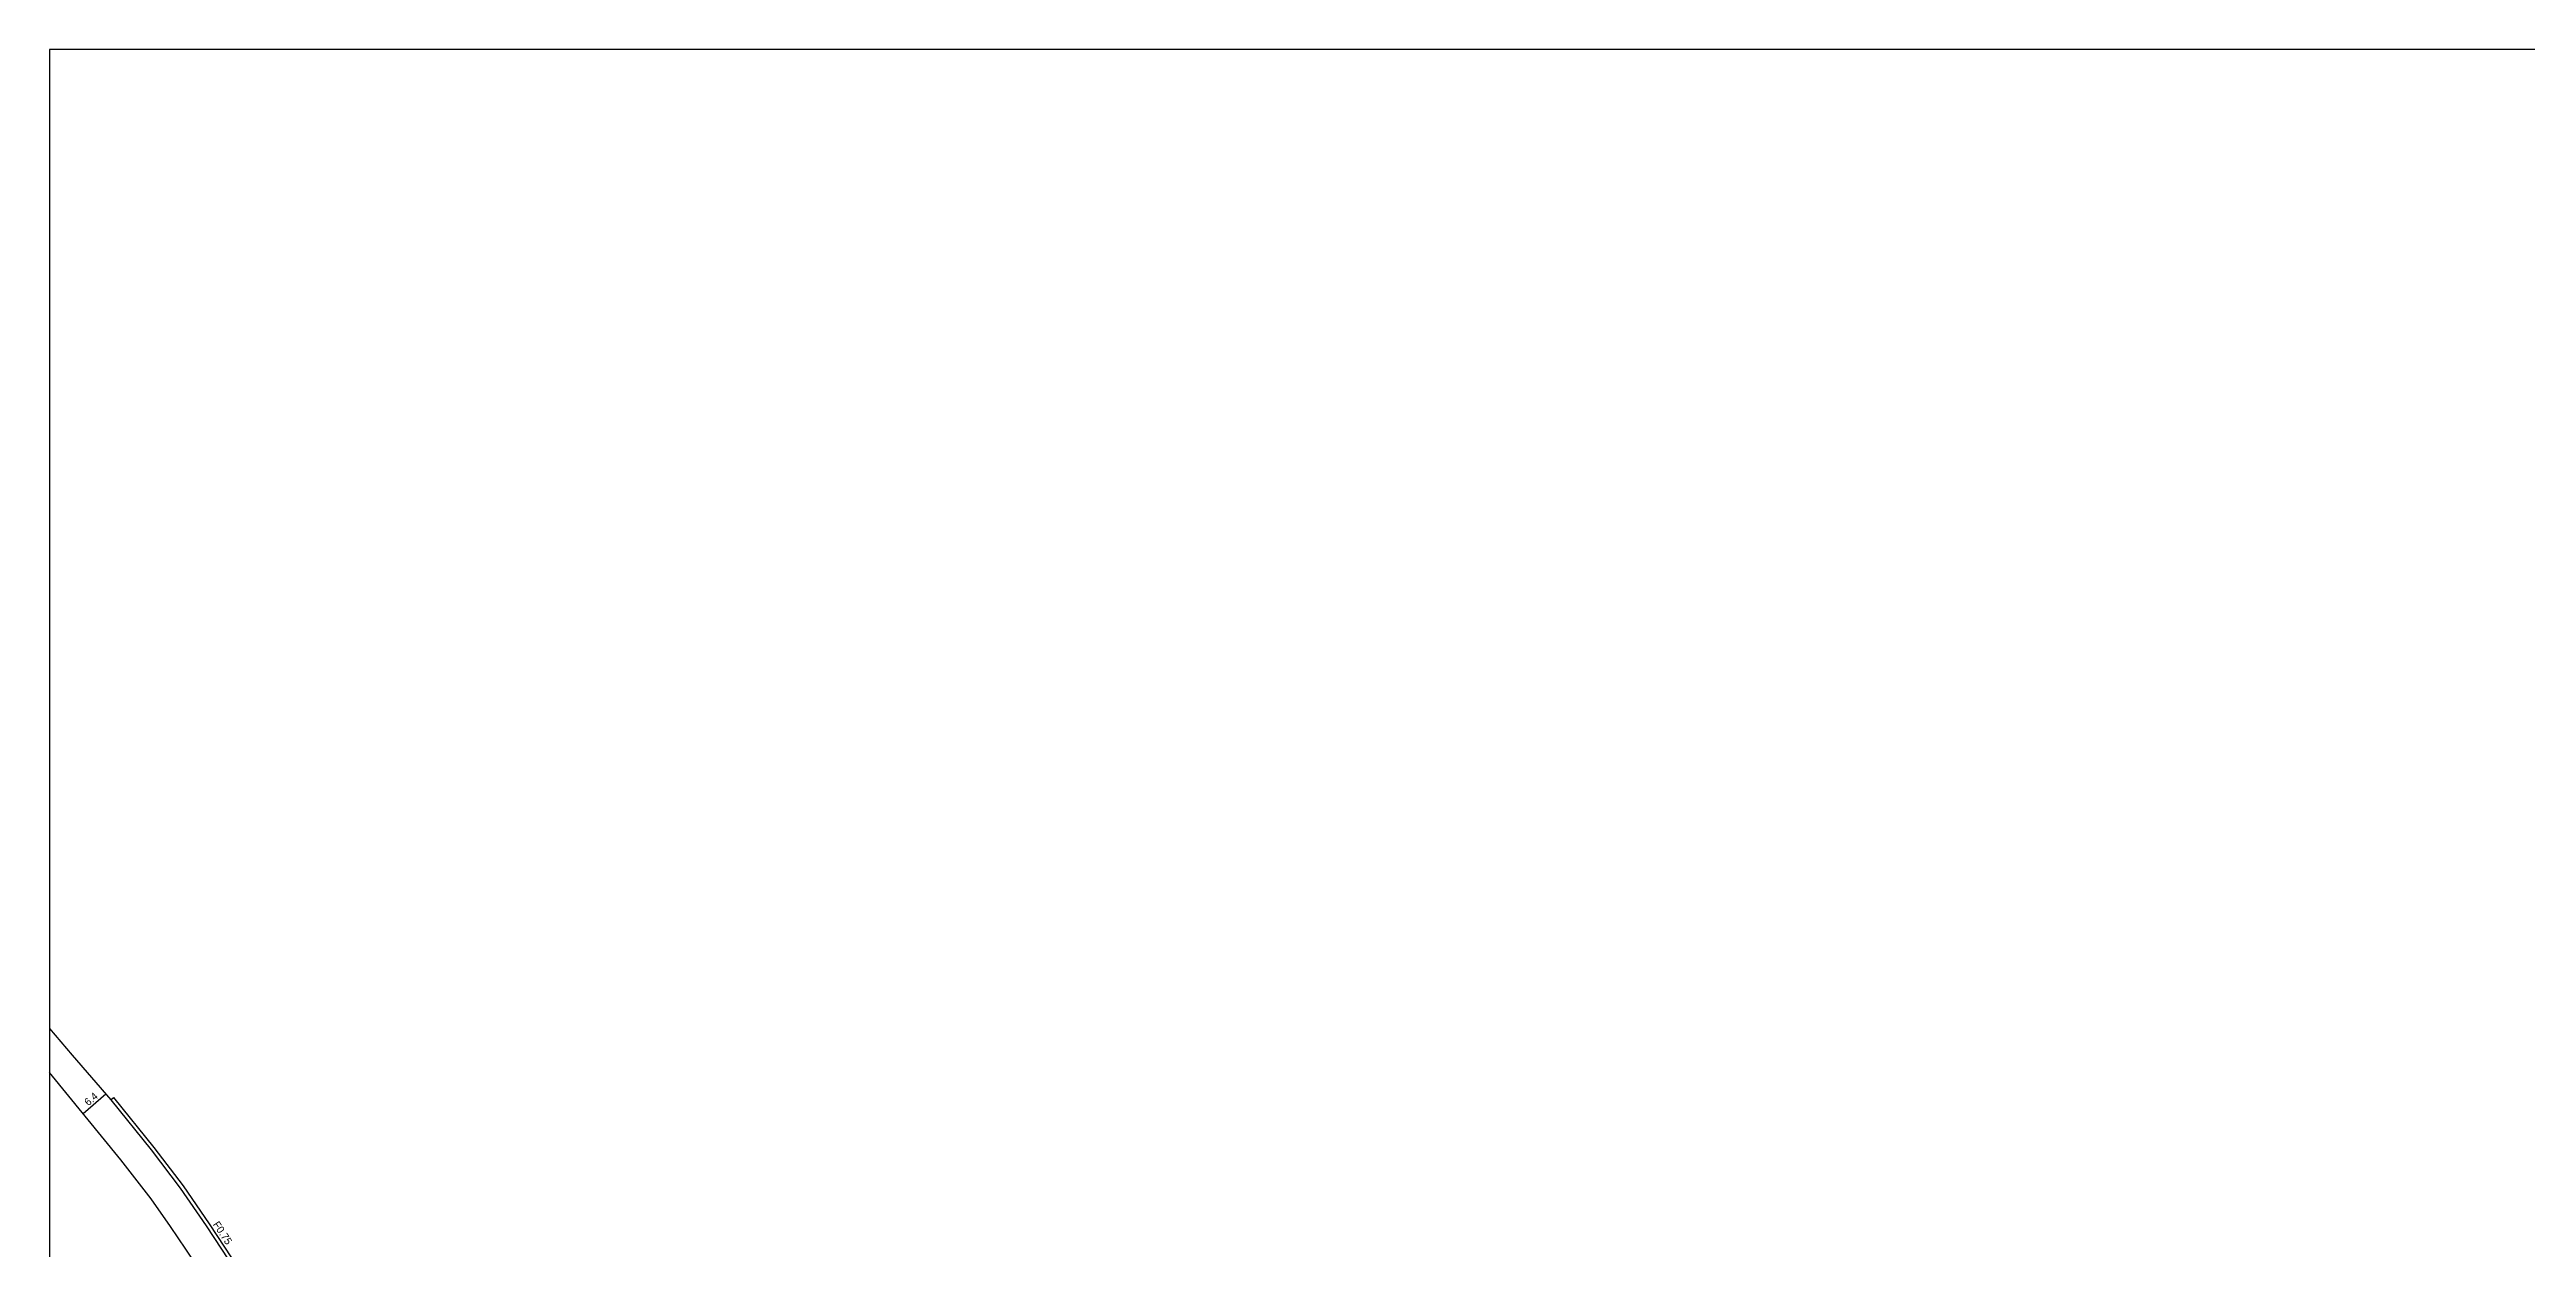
# Model space of a CAD drawing. Header units: metres. Extents: x -12000 to -9600, y -99000 to -96000.
# Drawn here: x -12000 to -11475, y -96254 to -96000 of the extents above; entities that cross this region are included whole.
import ezdxf

# ---------------------------------------------------------------- set-up
doc = ezdxf.new("R2010")
doc.units = ezdxf.units.M
doc.header["$LTSCALE"] = 2.5
for name, color, linetype in [('側溝・桝', 7, 'Continuous'), ('図郭', 7, 'Continuous'), ('幅員', 7, 'Continuous'), ('道路', 7, 'Continuous')]:
    doc.layers.add(name, color=color, linetype=linetype)
doc.styles.get("Standard").update_dxf_attribs({"font": ''})
doc.styles.get('Standard').set_extended_font_data('@MS PGothic')

msp = doc.modelspace()

# ---------------------------------------------------------------- linework, layer by layer
at = {"layer": '側溝・桝'}
msp.add_lwpolyline([(-11987, -96222.64), (-11978.46, -96233.21), (-11972.26, -96241.35), (-11966.77, -96249.38), (-11960.43, -96259.04), (-11953.73, -96269.18), (-11948, -96277.83), (-11943.72, -96284.27), (-11940.79, -96289.19), (-11940.86, -96289.98), (-11934.94, -96299.88), (-11929.86, -96309.28), (-11924.76, -96319.05), (-11921.55, -96325.53), (-11919.46, -96327.92), (-11915.34, -96336.23), (-11912.34, -96342.51)], dxfattribs=at)
at = {"layer": '図郭'}
msp.add_lwpolyline([(-12000, -96600), (-11200, -96600), (-11200, -96000), (-12000, -96000)], close=True, dxfattribs=at)
at = {"layer": '幅員'}
msp.add_lwpolyline([(-11992.87, -96225.57), (-11988.07, -96221.4)], dxfattribs=at)
at = {"layer": '道路'}
for points in [[(-12000, -96207.49), (-11995.22, -96213.16), (-11987, -96222.64), (-11986.41, -96222.16), (-11977.86, -96232.74), (-11971.64, -96240.9), (-11966.14, -96248.95), (-11959.8, -96258.62), (-11953.09, -96268.76), (-11947.37, -96277.41), (-11943.08, -96283.86), (-11940.14, -96288.8), (-11940.3, -96289.65), (-11934.37, -96299.56), (-11929.28, -96308.97), (-11924.17, -96318.75), (-11921, -96325.16), (-11918.91, -96327.56), (-11914.75, -96335.95), (-11911.75, -96342.22), (-11905.94, -96353.24), (-11902.18, -96360.35), (-11897.95, -96370.33), (-11897.63, -96370.94)], [(-11957.46, -96275.74), (-11958.06, -96274.22), (-11963.93, -96265.08), (-11967.51, -96259.66), (-11971.08, -96254.33), (-11974.36, -96249.49), (-11978.46, -96243.65), (-11984.87, -96235.38), (-12000, -96216.82)]]:
    msp.add_lwpolyline(points, dxfattribs=at)

# ---------------------------------------------------------------- texts
at = {"layer": '側溝・桝'}
msp.add_text('F0.75', height=1.6, rotation=303.4373, dxfattribs=at).set_placement((-11965.43, -96249.06))
at = {"layer": '幅員'}
msp.add_text('6.4', height=1.6, rotation=41, dxfattribs=at).set_placement((-11991.77, -96224.03))

doc.saveas('drawing.dxf')
